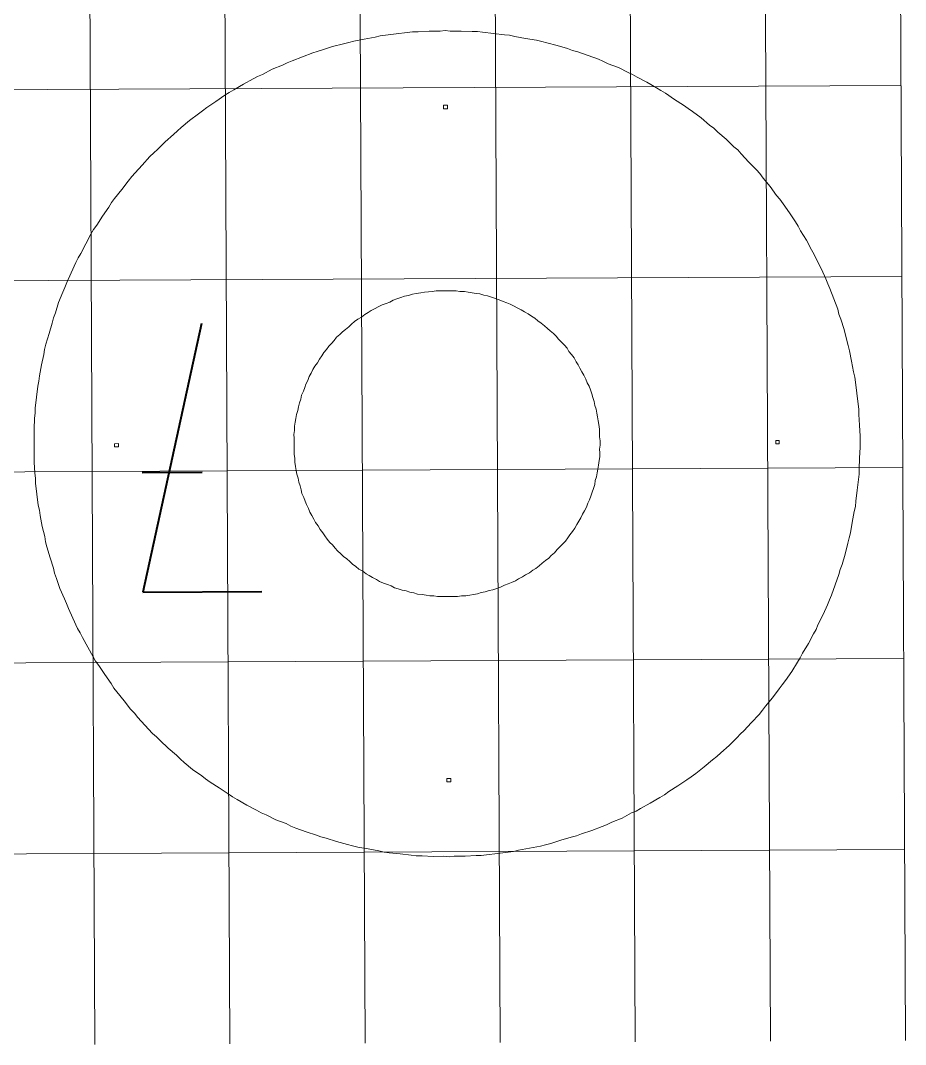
# Model space of a CAD drawing. Header units: centimetres. Extents: x -11.6 to 9.6, y -15.2 to 14.6.
# Drawn here: x -4.17 to 9.58, y -15.18 to 0.74 of the extents above; entities that cross this region are included whole.
import ezdxf

# ---------------------------------------------------------------- set-up
doc = ezdxf.new("R2010")
doc.units = ezdxf.units.CM
doc.header["$MEASUREMENT"] = 0
for name, color, linetype in [('C00-00-FF', 7, 'Continuous'), ('CBF-BF-BF', 7, 'Continuous'), ('CFF-00-00', 7, 'Continuous')]:
    doc.layers.add(name, color=color, linetype=linetype)

msp = doc.modelspace()

# ---------------------------------------------------------------- linework, layer by layer
at = {"layer": 'C00-00-FF', "color": 5, "lineweight": 13}
for points in [[(1.33901, 0.4829), (1.33901, 0.4829), (1.16903, 0.45218), (1.16903, 0.45218)], [(1.41882, 0.50338), (1.41882, 0.50338), (1.33901, 0.4829), (1.33901, 0.4829)], [(1.49896, 0.51356), (1.49896, 0.51356), (1.41882, 0.50338), (1.41882, 0.50338)], [(1.66871, 0.53447), (1.66871, 0.53447), (1.49896, 0.51356), (1.49896, 0.51356)], [(1.83874, 0.5554), (1.83874, 0.5554), (1.66871, 0.53447), (1.66871, 0.53447)], [(1.9186, 0.56556), (1.9186, 0.56556), (1.83874, 0.5554), (1.83874, 0.5554)], [(2.00856, 0.566), (2.00856, 0.566), (1.9186, 0.56556), (1.9186, 0.56556)], [(2.17861, 0.57685), (2.17861, 0.57685), (2.00856, 0.566), (2.00856, 0.566)], [(2.34874, 0.57767), (2.34874, 0.57767), (2.17861, 0.57685), (2.17861, 0.57685)], [(2.42861, 0.5881), (2.42861, 0.5881), (2.34874, 0.57767), (2.34874, 0.57767)], [(2.50855, 0.57843), (2.50855, 0.57843), (2.42861, 0.5881), (2.42861, 0.5881)], [(2.67868, 0.57924), (2.67868, 0.57924), (2.50855, 0.57843), (2.50855, 0.57843)], [(2.8486, 0.57), (2.8486, 0.57), (2.67868, 0.57924), (2.67868, 0.57924)], [(2.92876, 0.57038), (2.92876, 0.57038), (2.8486, 0.57), (2.8486, 0.57)], [(3.0087, 0.56097), (3.0087, 0.56097), (2.92876, 0.57038), (2.92876, 0.57038)], [(3.17893, 0.54168), (3.17893, 0.54168), (3.0087, 0.56097), (3.0087, 0.56097)], [(3.34888, 0.52239), (3.34888, 0.52239), (3.17893, 0.54168), (3.17893, 0.54168)], [(3.4291, 0.51298), (3.4291, 0.51298), (3.34888, 0.52239), (3.34888, 0.52239)], [(3.5091, 0.49326), (3.5091, 0.49326), (3.4291, 0.51298), (3.4291, 0.51298)], [(3.67935, 0.46416), (3.67935, 0.46416), (3.5091, 0.49326), (3.5091, 0.49326)], [(0.67956, 0.33978), (0.67956, 0.33978), (0.51998, 0.28901), (0.51998, 0.28901)], [(0.84948, 0.38054), (0.84948, 0.38054), (0.67956, 0.33978), (0.67956, 0.33978)], [(0.9293, 0.40103), (0.9293, 0.40103), (0.84948, 0.38054), (0.84948, 0.38054)], [(1.00937, 0.42126), (1.00937, 0.42126), (0.9293, 0.40103), (0.9293, 0.40103)], [(1.16903, 0.45218), (1.16903, 0.45218), (1.00937, 0.42126), (1.00937, 0.42126)], [(3.84936, 0.43482), (3.84936, 0.43482), (3.67935, 0.46416), (3.67935, 0.46416)], [(3.92963, 0.41535), (3.92963, 0.41535), (3.84936, 0.43482), (3.84936, 0.43482)], [(4.00963, 0.39562), (4.00963, 0.39562), (3.92963, 0.41535), (3.92963, 0.41535)], [(4.16989, 0.35644), (4.16989, 0.35644), (4.00963, 0.39562), (4.00963, 0.39562)], [(4.33021, 0.30719), (4.33021, 0.30719), (4.16989, 0.35644), (4.16989, 0.35644)], [(0.21042, 0.17747), (0.21042, 0.17747), (0.05064, 0.11664), (0.05064, 0.11664)], [(0.37021, 0.23829), (0.37021, 0.23829), (0.21042, 0.17747), (0.21042, 0.17747)], [(0.43996, 0.25846), (0.43996, 0.25846), (0.37021, 0.23829), (0.37021, 0.23829)], [(0.51998, 0.28901), (0.51998, 0.28901), (0.43996, 0.25846), (0.43996, 0.25846)], [(4.41026, 0.27741), (4.41026, 0.27741), (4.33021, 0.30719), (4.33021, 0.30719)], [(4.49025, 0.25796), (4.49025, 0.25796), (4.41026, 0.27741), (4.41026, 0.27741)], [(4.6506, 0.19865), (4.6506, 0.19865), (4.49025, 0.25796), (4.49025, 0.25796)], [(4.81096, 0.13936), (4.81096, 0.13936), (4.6506, 0.19865), (4.6506, 0.19865)], [(-0.09904, 0.04607), (-0.09904, 0.04607), (-0.25883, -0.01473), (-0.25883, -0.01473)], [(-0.02914, 0.08636), (-0.02914, 0.08636), (-0.09904, 0.04607), (-0.09904, 0.04607)], [(0.05064, 0.11664), (0.05064, 0.11664), (-0.02914, 0.08636), (-0.02914, 0.08636)], [(4.88096, 0.10978), (4.88096, 0.10978), (4.81096, 0.13936), (4.81096, 0.13936)], [(4.96132, 0.07023), (4.96132, 0.07023), (4.88096, 0.10978), (4.88096, 0.10978)], [(5.12167, 0.01093), (5.12167, 0.01093), (4.96132, 0.07023), (4.96132, 0.07023)], [(5.27207, -0.06825), (5.27207, -0.06825), (5.12167, 0.01093), (5.12167, 0.01093)], [(-0.48822, -0.12591), (-0.48822, -0.12591), (-0.55814, -0.16619), (-0.55814, -0.16619)], [(-0.40847, -0.09536), (-0.40847, -0.09536), (-0.48822, -0.12591), (-0.48822, -0.12591)], [(-0.25883, -0.01473), (-0.25883, -0.01473), (-0.40847, -0.09536), (-0.40847, -0.09536)], [(5.34206, -0.09808), (5.34206, -0.09808), (5.27207, -0.06825), (5.27207, -0.06825)], [(5.41236, -0.1377), (5.41236, -0.1377), (5.34206, -0.09808), (5.34206, -0.09808)], [(5.56276, -0.21688), (5.56276, -0.21688), (5.41236, -0.1377), (5.41236, -0.1377)], [(-0.70778, -0.24681), (-0.70778, -0.24681), (-0.85737, -0.33775), (-0.85737, -0.33775)], [(-0.55814, -0.16619), (-0.55814, -0.16619), (-0.70778, -0.24681), (-0.70778, -0.24681)], [(5.71322, -0.30641), (5.71322, -0.30641), (5.56276, -0.21688), (5.56276, -0.21688)], [(5.78326, -0.34602), (5.78326, -0.34602), (5.71322, -0.30641), (5.71322, -0.30641)], [(-0.99696, -0.41832), (-0.99696, -0.41832), (-1.13644, -0.519), (-1.13644, -0.519)], [(-0.92704, -0.37803), (-0.92704, -0.37803), (-0.99696, -0.41832), (-0.99696, -0.41832)], [(-0.85737, -0.33775), (-0.85737, -0.33775), (-0.92704, -0.37803), (-0.92704, -0.37803)], [(5.85355, -0.38563), (5.85355, -0.38563), (5.78326, -0.34602), (5.78326, -0.34602)], [(5.994, -0.48497), (5.994, -0.48497), (5.85355, -0.38563), (5.85355, -0.38563)], [(-1.27597, -0.60964), (-1.27597, -0.60964), (-1.34585, -0.65998), (-1.34585, -0.65998)], [(-1.13644, -0.519), (-1.13644, -0.519), (-1.27597, -0.60964), (-1.27597, -0.60964)], [(2.46403, -0.57194), (2.46403, -0.57194), (2.40425, -0.57222), (2.40425, -0.57222)], [(2.40425, -0.57222), (2.40425, -0.57222), (2.40454, -0.63201), (2.40454, -0.63201)], [(2.40454, -0.63201), (2.40454, -0.63201), (2.46432, -0.63172), (2.46432, -0.63172)], [(2.46432, -0.63172), (2.46432, -0.63172), (2.46403, -0.57194), (2.46403, -0.57194)], [(6.13439, -0.57427), (6.13439, -0.57427), (5.994, -0.48497), (5.994, -0.48497)], [(6.20475, -0.62394), (6.20475, -0.62394), (6.13439, -0.57427), (6.13439, -0.57427)], [(6.27484, -0.67361), (6.27484, -0.67361), (6.20475, -0.62394), (6.20475, -0.62394)], [(-1.40567, -0.71027), (-1.40567, -0.71027), (-1.54516, -0.81094), (-1.54516, -0.81094)], [(-1.34585, -0.65998), (-1.34585, -0.65998), (-1.40567, -0.71027), (-1.40567, -0.71027)], [(6.40549, -0.77299), (6.40549, -0.77299), (6.27484, -0.67361), (6.27484, -0.67361)], [(6.53591, -0.88245), (6.53591, -0.88245), (6.40549, -0.77299), (6.40549, -0.77299)], [(-1.67455, -0.92162), (-1.67455, -0.92162), (-1.73436, -0.97191), (-1.73436, -0.97191)], [(-1.54516, -0.81094), (-1.54516, -0.81094), (-1.67455, -0.92162), (-1.67455, -0.92162)], [(6.60627, -0.93212), (6.60627, -0.93212), (6.53591, -0.88245), (6.53591, -0.88245)], [(6.66662, -0.99188), (6.66662, -0.99188), (6.60627, -0.93212), (6.60627, -0.93212)], [(-1.79414, -1.03225), (-1.79414, -1.03225), (-1.92352, -1.14268), (-1.92352, -1.14268)], [(-1.73436, -0.97191), (-1.73436, -0.97191), (-1.79414, -1.03225), (-1.79414, -1.03225)], [(6.79705, -1.10106), (6.79705, -1.10106), (6.66662, -0.99188), (6.66662, -0.99188)], [(6.91748, -1.22061), (6.91748, -1.22061), (6.79705, -1.10106), (6.79705, -1.10106)], [(-2.04307, -1.26337), (-2.04307, -1.26337), (-2.10261, -1.31366), (-2.10261, -1.31366)], [(-1.92352, -1.14268), (-1.92352, -1.14268), (-2.04307, -1.26337), (-2.04307, -1.26337)], [(6.97778, -1.27034), (6.97778, -1.27034), (6.91748, -1.22061), (6.91748, -1.22061)], [(7.02805, -1.33016), (7.02805, -1.33016), (6.97778, -1.27034), (6.97778, -1.27034)], [(-2.16239, -1.37401), (-2.16239, -1.37401), (-2.28188, -1.50449), (-2.28188, -1.50449)], [(-2.10261, -1.31366), (-2.10261, -1.31366), (-2.16239, -1.37401), (-2.16239, -1.37401)], [(7.1488, -1.4595), (7.1488, -1.4595), (7.02805, -1.33016), (7.02805, -1.33016)], [(-2.28188, -1.50449), (-2.28188, -1.50449), (-2.39138, -1.62514), (-2.39138, -1.62514)], [(7.26923, -1.57903), (7.26923, -1.57903), (7.1488, -1.4595), (7.1488, -1.4595)], [(7.31953, -1.6386), (7.31953, -1.6386), (7.26923, -1.57903), (7.26923, -1.57903)], [(-2.44111, -1.68518), (-2.44111, -1.68518), (-2.50057, -1.75557), (-2.50057, -1.75557)], [(-2.39138, -1.62514), (-2.39138, -1.62514), (-2.44111, -1.68518), (-2.44111, -1.68518)], [(7.36986, -1.70847), (7.36986, -1.70847), (7.31953, -1.6386), (7.31953, -1.6386)], [(7.48056, -1.83786), (7.48056, -1.83786), (7.36986, -1.70847), (7.36986, -1.70847)], [(-2.59997, -1.88596), (-2.59997, -1.88596), (-2.70935, -2.02646), (-2.70935, -2.02646)], [(-2.50057, -1.75557), (-2.50057, -1.75557), (-2.59997, -1.88596), (-2.59997, -1.88596)], [(7.58122, -1.97733), (7.58122, -1.97733), (7.48056, -1.83786), (7.48056, -1.83786)], [(-2.70935, -2.02646), (-2.70935, -2.02646), (-2.75907, -2.08675), (-2.75907, -2.08675)], [(7.63152, -2.03717), (7.63152, -2.03717), (7.58122, -1.97733), (7.58122, -1.97733)], [(7.68185, -2.10704), (7.68185, -2.10704), (7.63152, -2.03717), (7.63152, -2.03717)], [(-2.79869, -2.15705), (-2.79869, -2.15705), (-2.89803, -2.29749), (-2.89803, -2.29749)], [(-2.75907, -2.08675), (-2.75907, -2.08675), (-2.79869, -2.15705), (-2.79869, -2.15705)], [(7.78254, -2.24653), (7.78254, -2.24653), (7.68185, -2.10704), (7.68185, -2.10704)], [(-2.89803, -2.29749), (-2.89803, -2.29749), (-2.98732, -2.43789), (-2.98732, -2.43789)], [(7.87316, -2.38606), (7.87316, -2.38606), (7.78254, -2.24653), (7.78254, -2.24653)], [(7.91371, -2.45598), (7.91371, -2.45598), (7.87316, -2.38606), (7.87316, -2.38606)], [(-3.03699, -2.50824), (-3.03699, -2.50824), (-3.07689, -2.57828), (-3.07689, -2.57828)], [(-2.98732, -2.43789), (-2.98732, -2.43789), (-3.03699, -2.50824), (-3.03699, -2.50824)], [(7.95399, -2.52563), (7.95399, -2.52563), (7.91371, -2.45598), (7.91371, -2.45598)], [(8.04468, -2.67521), (8.04468, -2.67521), (7.95399, -2.52563), (7.95399, -2.52563)], [(-3.07689, -2.57828), (-3.07689, -2.57828), (-3.15607, -2.72868), (-3.15607, -2.72868)], [(8.1253, -2.82485), (8.1253, -2.82485), (8.04468, -2.67521), (8.04468, -2.67521)], [(-3.15607, -2.72868), (-3.15607, -2.72868), (-3.23525, -2.87908), (-3.23525, -2.87908)], [(8.16559, -2.89478), (8.16559, -2.89478), (8.1253, -2.82485), (8.1253, -2.82485)], [(-3.31476, -3.01942), (-3.31476, -3.01942), (-3.38384, -3.17983), (-3.38384, -3.17983)], [(-3.27513, -2.94937), (-3.27513, -2.94937), (-3.31476, -3.01942), (-3.31476, -3.01942)], [(-3.23525, -2.87908), (-3.23525, -2.87908), (-3.27513, -2.94937), (-3.27513, -2.94937)], [(8.19608, -2.96449), (8.19608, -2.96449), (8.16559, -2.89478), (8.16559, -2.89478)], [(8.27674, -3.12417), (8.27674, -3.12417), (8.19608, -2.96449), (8.19608, -2.96449)], [(-3.38384, -3.17983), (-3.38384, -3.17983), (-3.45324, -3.33018), (-3.45324, -3.33018)], [(8.34757, -3.27386), (8.34757, -3.27386), (8.27674, -3.12417), (8.27674, -3.12417)], [(-3.45324, -3.33018), (-3.45324, -3.33018), (-3.48275, -3.41021), (-3.48275, -3.41021)], [(8.37786, -3.35362), (8.37786, -3.35362), (8.34757, -3.27386), (8.34757, -3.27386)], [(-3.51258, -3.48048), (-3.51258, -3.48048), (-3.58167, -3.64089), (-3.58167, -3.64089)], [(-3.48275, -3.41021), (-3.48275, -3.41021), (-3.51258, -3.48048), (-3.51258, -3.48048)], [(1.97796, -3.50428), (1.97796, -3.50428), (2.04804, -3.4939), (2.04804, -3.4939)], [(2.04804, -3.4939), (2.04804, -3.4939), (2.10805, -3.48356), (2.10805, -3.48356)], [(2.10805, -3.48356), (2.10805, -3.48356), (2.16806, -3.47349), (2.16806, -3.47349)], [(2.16806, -3.47349), (2.16806, -3.47349), (2.22784, -3.47319), (2.22784, -3.47319)], [(2.22784, -3.47319), (2.22784, -3.47319), (2.28786, -3.46286), (2.28786, -3.46286)], [(2.28786, -3.46286), (2.28786, -3.46286), (2.34791, -3.46257), (2.34791, -3.46257)], [(2.34791, -3.46257), (2.34791, -3.46257), (2.41804, -3.46224), (2.41804, -3.46224)], [(2.41804, -3.46224), (2.41804, -3.46224), (2.47783, -3.46195), (2.47783, -3.46195)], [(2.47783, -3.46195), (2.47783, -3.46195), (2.53788, -3.46166), (2.53788, -3.46166)], [(2.53788, -3.46166), (2.53788, -3.46166), (2.59795, -3.46137), (2.59795, -3.46137)], [(2.59795, -3.46137), (2.59795, -3.46137), (2.65805, -3.47115), (2.65805, -3.47115)], [(2.65805, -3.47115), (2.65805, -3.47115), (2.72792, -3.47082), (2.72792, -3.47082)], [(2.72792, -3.47082), (2.72792, -3.47082), (2.78802, -3.4803), (2.78802, -3.4803)], [(2.78802, -3.4803), (2.78802, -3.4803), (2.84813, -3.49008), (2.84813, -3.49008)], [(2.84813, -3.49008), (2.84813, -3.49008), (2.90823, -3.49984), (2.90823, -3.49984)], [(2.90823, -3.49984), (2.90823, -3.49984), (2.96807, -3.50962), (2.96807, -3.50962)], [(8.40835, -3.42359), (8.40835, -3.42359), (8.37786, -3.35362), (8.37786, -3.35362)], [(8.46893, -3.58337), (8.46893, -3.58337), (8.40835, -3.42359), (8.40835, -3.42359)], [(-3.58167, -3.64089), (-3.58167, -3.64089), (-3.63091, -3.80094), (-3.63091, -3.80094)], [(1.44882, -3.67668), (1.44882, -3.67668), (1.50878, -3.65654), (1.50878, -3.65654)], [(1.50878, -3.65654), (1.50878, -3.65654), (1.56875, -3.63615), (1.56875, -3.63615)], [(1.56875, -3.63615), (1.56875, -3.63615), (1.61862, -3.60601), (1.61862, -3.60601)], [(1.61862, -3.60601), (1.61862, -3.60601), (1.67831, -3.58563), (1.67831, -3.58563)], [(1.67831, -3.58563), (1.67831, -3.58563), (1.73828, -3.56548), (1.73828, -3.56548)], [(1.73828, -3.56548), (1.73828, -3.56548), (1.79824, -3.5451), (1.79824, -3.5451)], [(1.79824, -3.5451), (1.79824, -3.5451), (1.85825, -3.53475), (1.85825, -3.53475)], [(1.85825, -3.53475), (1.85825, -3.53475), (1.91822, -3.51463), (1.91822, -3.51463)], [(1.91822, -3.51463), (1.91822, -3.51463), (1.97796, -3.50428), (1.97796, -3.50428)], [(2.96807, -3.50962), (2.96807, -3.50962), (3.02822, -3.52917), (3.02822, -3.52917)], [(3.02822, -3.52917), (3.02822, -3.52917), (3.08833, -3.53894), (3.08833, -3.53894)], [(3.08833, -3.53894), (3.08833, -3.53894), (3.14848, -3.55876), (3.14848, -3.55876)], [(3.14848, -3.55876), (3.14848, -3.55876), (3.20865, -3.57832), (3.20865, -3.57832)], [(3.20865, -3.57832), (3.20865, -3.57832), (3.26854, -3.59815), (3.26854, -3.59815)], [(3.26854, -3.59815), (3.26854, -3.59815), (3.32874, -3.62775), (3.32874, -3.62775)], [(3.32874, -3.62775), (3.32874, -3.62775), (3.3889, -3.64756), (3.3889, -3.64756)], [(3.3889, -3.64756), (3.3889, -3.64756), (3.439, -3.66719), (3.439, -3.66719)], [(8.52973, -3.74289), (8.52973, -3.74289), (8.46893, -3.58337), (8.46893, -3.58337)], [(-3.63091, -3.80094), (-3.63091, -3.80094), (-3.66068, -3.88124), (-3.66068, -3.88124)], [(1.17967, -3.82798), (1.17967, -3.82798), (1.22952, -3.79785), (1.22952, -3.79785)], [(1.22952, -3.79785), (1.22952, -3.79785), (1.27938, -3.76771), (1.27938, -3.76771)], [(1.27938, -3.76771), (1.27938, -3.76771), (1.33904, -3.73726), (1.33904, -3.73726)], [(1.33904, -3.73726), (1.33904, -3.73726), (1.3889, -3.70713), (1.3889, -3.70713)], [(1.3889, -3.70713), (1.3889, -3.70713), (1.44882, -3.67668), (1.44882, -3.67668)], [(3.439, -3.66719), (3.439, -3.66719), (3.4992, -3.69705), (3.4992, -3.69705)], [(3.4992, -3.69705), (3.4992, -3.69705), (3.54933, -3.72671), (3.54933, -3.72671)], [(3.54933, -3.72671), (3.54933, -3.72671), (3.60955, -3.75659), (3.60955, -3.75659)], [(3.60955, -3.75659), (3.60955, -3.75659), (3.65969, -3.78625), (3.65969, -3.78625)], [(3.65969, -3.78625), (3.65969, -3.78625), (3.71963, -3.81587), (3.71963, -3.81587)], [(3.71963, -3.81587), (3.71963, -3.81587), (3.76983, -3.85584), (3.76983, -3.85584)], [(8.55021, -3.82297), (8.55021, -3.82297), (8.52973, -3.74289), (8.52973, -3.74289)], [(-3.68014, -3.96124), (-3.68014, -3.96124), (-3.72939, -4.12155), (-3.72939, -4.12155)], [(-3.66068, -3.88124), (-3.66068, -3.88124), (-3.68014, -3.96124), (-3.68014, -3.96124)], [(0.93054, -4.0194), (0.93054, -4.0194), (0.9703, -3.97899), (0.9703, -3.97899)], [(0.9703, -3.97899), (0.9703, -3.97899), (1.02011, -3.93881), (1.02011, -3.93881)], [(1.02011, -3.93881), (1.02011, -3.93881), (1.06995, -3.89862), (1.06995, -3.89862)], [(1.06995, -3.89862), (1.06995, -3.89862), (1.12984, -3.86843), (1.12984, -3.86843)], [(1.12984, -3.86843), (1.12984, -3.86843), (1.17967, -3.82798), (1.17967, -3.82798)], [(3.76983, -3.85584), (3.76983, -3.85584), (3.81998, -3.88549), (3.81998, -3.88549)], [(3.81998, -3.88549), (3.81998, -3.88549), (3.87018, -3.92522), (3.87018, -3.92522)], [(3.87018, -3.92522), (3.87018, -3.92522), (3.92037, -3.96492), (3.92037, -3.96492)], [(3.92037, -3.96492), (3.92037, -3.96492), (3.97057, -4.0049), (3.97057, -4.0049)], [(8.5805, -3.90273), (8.5805, -3.90273), (8.55021, -3.82297), (8.55021, -3.82297)], [(8.63127, -4.06257), (8.63127, -4.06257), (8.5805, -3.90273), (8.5805, -3.90273)], [(-3.72939, -4.12155), (-3.72939, -4.12155), (-3.77858, -4.29165), (-3.77858, -4.29165)], [(0.79089, -4.13993), (0.79089, -4.13993), (0.83091, -4.09979), (0.83091, -4.09979)], [(0.83091, -4.09979), (0.83091, -4.09979), (0.88073, -4.05959), (0.88073, -4.05959)], [(0.88073, -4.05959), (0.88073, -4.05959), (0.93054, -4.0194), (0.93054, -4.0194)], [(3.97057, -4.0049), (3.97057, -4.0049), (4.02077, -4.04461), (4.02077, -4.04461)], [(4.02077, -4.04461), (4.02077, -4.04461), (4.06092, -4.08438), (4.06092, -4.08438)], [(4.06092, -4.08438), (4.06092, -4.08438), (4.1111, -4.12409), (4.1111, -4.12409)], [(4.1111, -4.12409), (4.1111, -4.12409), (4.15152, -4.16384), (4.15152, -4.16384)], [(8.67204, -4.23223), (8.67204, -4.23223), (8.63127, -4.06257), (8.63127, -4.06257)], [(-3.77858, -4.29165), (-3.77858, -4.29165), (-3.79832, -4.37191), (-3.79832, -4.37191)], [(0.62188, -4.32064), (0.62188, -4.32064), (0.66166, -4.28051), (0.66166, -4.28051)], [(0.66166, -4.28051), (0.66166, -4.28051), (0.70137, -4.23033), (0.70137, -4.23033)], [(0.70137, -4.23033), (0.70137, -4.23033), (0.74107, -4.18013), (0.74107, -4.18013)], [(0.74107, -4.18013), (0.74107, -4.18013), (0.79089, -4.13993), (0.79089, -4.13993)], [(4.15152, -4.16384), (4.15152, -4.16384), (4.19169, -4.21367), (4.19169, -4.21367)], [(4.19169, -4.21367), (4.19169, -4.21367), (4.24195, -4.26342), (4.24195, -4.26342)], [(4.24195, -4.26342), (4.24195, -4.26342), (4.28209, -4.30318), (4.28209, -4.30318)], [(8.69252, -4.31231), (8.69252, -4.31231), (8.67204, -4.23223), (8.67204, -4.23223)], [(-3.80799, -4.45187), (-3.80799, -4.45187), (-3.84717, -4.61213), (-3.84717, -4.61213)], [(-3.79832, -4.37191), (-3.79832, -4.37191), (-3.80799, -4.45187), (-3.80799, -4.45187)], [(0.51254, -4.47119), (0.51254, -4.47119), (0.54246, -4.42105), (0.54246, -4.42105)], [(0.54246, -4.42105), (0.54246, -4.42105), (0.58217, -4.37086), (0.58217, -4.37086)], [(0.58217, -4.37086), (0.58217, -4.37086), (0.62188, -4.32064), (0.62188, -4.32064)], [(4.28209, -4.30318), (4.28209, -4.30318), (4.32228, -4.35301), (4.32228, -4.35301)], [(4.32228, -4.35301), (4.32228, -4.35301), (4.35269, -4.40286), (4.35269, -4.40286)], [(4.35269, -4.40286), (4.35269, -4.40286), (4.39287, -4.45268), (4.39287, -4.45268)], [(4.39287, -4.45268), (4.39287, -4.45268), (4.43307, -4.50249), (4.43307, -4.50249)], [(8.71302, -4.39211), (8.71302, -4.39211), (8.69252, -4.31231), (8.69252, -4.31231)], [(8.74367, -4.55203), (8.74367, -4.55203), (8.71302, -4.39211), (8.71302, -4.39211)], [(-3.84717, -4.61213), (-3.84717, -4.61213), (-3.87625, -4.78239), (-3.87625, -4.78239)], [(0.40323, -4.6318), (0.40323, -4.6318), (0.4432, -4.58161), (0.4432, -4.58161)], [(0.4432, -4.58161), (0.4432, -4.58161), (0.47282, -4.5214), (0.47282, -4.5214)], [(0.47282, -4.5214), (0.47282, -4.5214), (0.51254, -4.47119), (0.51254, -4.47119)], [(4.43307, -4.50249), (4.43307, -4.50249), (4.46324, -4.56241), (4.46324, -4.56241)], [(4.46324, -4.56241), (4.46324, -4.56241), (4.49365, -4.61228), (4.49365, -4.61228)], [(4.49365, -4.61228), (4.49365, -4.61228), (4.52379, -4.66214), (4.52379, -4.66214)], [(8.77438, -4.72203), (8.77438, -4.72203), (8.74367, -4.55203), (8.74367, -4.55203)], [(0.31403, -4.79229), (0.31403, -4.79229), (0.34396, -4.74215), (0.34396, -4.74215)], [(0.34396, -4.74215), (0.34396, -4.74215), (0.37358, -4.68193), (0.37358, -4.68193)], [(0.37358, -4.68193), (0.37358, -4.68193), (0.40323, -4.6318), (0.40323, -4.6318)], [(4.52379, -4.66214), (4.52379, -4.66214), (4.55423, -4.72204), (4.55423, -4.72204)], [(4.55423, -4.72204), (4.55423, -4.72204), (4.58437, -4.77191), (4.58437, -4.77191)], [(4.58437, -4.77191), (4.58437, -4.77191), (4.61455, -4.83184), (4.61455, -4.83184)], [(8.79487, -4.80183), (8.79487, -4.80183), (8.77438, -4.72203), (8.77438, -4.72203)], [(-3.88592, -4.86234), (-3.88592, -4.86234), (-3.90565, -4.94236), (-3.90565, -4.94236)], [(-3.87625, -4.78239), (-3.87625, -4.78239), (-3.88592, -4.86234), (-3.88592, -4.86234)], [(0.245, -4.96249), (0.245, -4.96249), (0.2646, -4.9124), (0.2646, -4.9124)], [(0.2646, -4.9124), (0.2646, -4.9124), (0.29449, -4.85246), (0.29449, -4.85246)], [(0.29449, -4.85246), (0.29449, -4.85246), (0.31403, -4.79229), (0.31403, -4.79229)], [(4.61455, -4.83184), (4.61455, -4.83184), (4.63494, -4.89154), (4.63494, -4.89154)], [(4.63494, -4.89154), (4.63494, -4.89154), (4.66508, -4.9414), (4.66508, -4.9414)], [(8.80532, -4.88168), (8.80532, -4.88168), (8.79487, -4.80183), (8.79487, -4.80183)], [(8.82597, -5.05171), (8.82597, -5.05171), (8.80532, -4.88168), (8.80532, -4.88168)], [(-3.90565, -4.94236), (-3.90565, -4.94236), (-3.92469, -5.11258), (-3.92469, -5.11258)], [(0.18581, -5.14296), (0.18581, -5.14296), (0.19557, -5.08284), (0.19557, -5.08284)], [(0.19557, -5.08284), (0.19557, -5.08284), (0.22518, -5.02263), (0.22518, -5.02263)], [(0.22518, -5.02263), (0.22518, -5.02263), (0.245, -4.96249), (0.245, -4.96249)], [(4.66508, -4.9414), (4.66508, -4.9414), (4.68548, -5.00136), (4.68548, -5.00136)], [(4.68548, -5.00136), (4.68548, -5.00136), (4.70587, -5.06132), (4.70587, -5.06132)], [(4.70587, -5.06132), (4.70587, -5.06132), (4.72601, -5.12128), (4.72601, -5.12128)], [(8.84689, -5.22148), (8.84689, -5.22148), (8.82597, -5.05171), (8.82597, -5.05171)], [(-3.92469, -5.11258), (-3.92469, -5.11258), (-3.94399, -5.28252), (-3.94399, -5.28252)], [(0.14641, -5.26301), (0.14641, -5.26301), (0.16599, -5.2031), (0.16599, -5.2031)], [(0.16599, -5.2031), (0.16599, -5.2031), (0.18581, -5.14296), (0.18581, -5.14296)], [(4.72601, -5.12128), (4.72601, -5.12128), (4.7464, -5.18124), (4.7464, -5.18124)], [(4.7464, -5.18124), (4.7464, -5.18124), (4.75674, -5.241), (4.75674, -5.241)], [(4.75674, -5.241), (4.75674, -5.241), (4.77686, -5.30096), (4.77686, -5.30096)], [(8.85731, -5.3016), (8.85731, -5.3016), (8.84689, -5.22148), (8.84689, -5.22148)], [(-3.94362, -5.3627), (-3.94362, -5.3627), (-3.95328, -5.44264), (-3.95328, -5.44264)], [(-3.94399, -5.28252), (-3.94399, -5.28252), (-3.94362, -5.3627), (-3.94362, -5.3627)], [(0.10706, -5.44336), (0.10706, -5.44336), (0.11685, -5.38326), (0.11685, -5.38326)], [(0.11685, -5.38326), (0.11685, -5.38326), (0.13667, -5.3231), (0.13667, -5.3231)], [(0.13667, -5.3231), (0.13667, -5.3231), (0.14641, -5.26301), (0.14641, -5.26301)], [(4.77686, -5.30096), (4.77686, -5.30096), (4.78722, -5.36097), (4.78722, -5.36097)], [(4.78722, -5.36097), (4.78722, -5.36097), (4.79756, -5.421), (4.79756, -5.421)], [(8.8577, -5.38151), (8.8577, -5.38151), (8.85731, -5.3016), (8.85731, -5.3016)], [(8.86857, -5.55159), (8.86857, -5.55159), (8.8577, -5.38151), (8.8577, -5.38151)], [(-3.95328, -5.44264), (-3.95328, -5.44264), (-3.96224, -5.61282), (-3.96224, -5.61282)], [(0.0878, -5.56333), (0.0878, -5.56333), (0.09756, -5.50322), (0.09756, -5.50322)], [(0.08814, -5.63344), (0.08814, -5.63344), (0.0878, -5.56333), (0.0878, -5.56333)], [(0.09756, -5.50322), (0.09756, -5.50322), (0.10706, -5.44336), (0.10706, -5.44336)], [(4.79756, -5.421), (4.79756, -5.421), (4.80763, -5.48074), (4.80763, -5.48074)], [(4.80763, -5.48074), (4.80763, -5.48074), (4.81797, -5.54075), (4.81797, -5.54075)], [(4.81797, -5.54075), (4.81797, -5.54075), (4.82834, -5.61081), (4.82834, -5.61081)], [(8.87918, -5.72139), (8.87918, -5.72139), (8.86857, -5.55159), (8.86857, -5.55159)], [(-3.96224, -5.61282), (-3.96224, -5.61282), (-3.96144, -5.78266), (-3.96144, -5.78266)], [(0.07837, -5.69353), (0.07837, -5.69353), (0.08814, -5.63344), (0.08814, -5.63344)], [(0.07864, -5.75334), (0.07864, -5.75334), (0.07837, -5.69353), (0.07837, -5.69353)], [(4.82834, -5.61081), (4.82834, -5.61081), (4.82864, -5.67087), (4.82864, -5.67087)], [(4.82864, -5.67087), (4.82864, -5.67087), (4.82893, -5.73067), (4.82893, -5.73067)], [(4.82893, -5.73067), (4.82893, -5.73067), (4.83927, -5.79068), (4.83927, -5.79068)], [(8.87956, -5.80157), (8.87956, -5.80157), (8.87918, -5.72139), (8.87918, -5.72139)], [(-3.96144, -5.78266), (-3.96144, -5.78266), (-3.96106, -5.86283), (-3.96106, -5.86283)], [(-3.96106, -5.86283), (-3.96106, -5.86283), (-3.96062, -5.95279), (-3.96062, -5.95279)], [(-2.65122, -5.83649), (-2.65122, -5.83649), (-2.71128, -5.83677), (-2.71128, -5.83677)], [(-2.71128, -5.83677), (-2.71128, -5.83677), (-2.71104, -5.88678), (-2.71104, -5.88678)], [(-2.71104, -5.88678), (-2.71104, -5.88678), (-2.65097, -5.88649), (-2.65097, -5.88649)], [(-2.65097, -5.88649), (-2.65097, -5.88649), (-2.65122, -5.83649), (-2.65122, -5.83649)], [(0.07893, -5.81341), (0.07893, -5.81341), (0.07864, -5.75334), (0.07864, -5.75334)], [(0.07926, -5.8835), (0.07926, -5.8835), (0.07893, -5.81341), (0.07893, -5.81341)], [(0.07955, -5.94356), (0.07955, -5.94356), (0.07926, -5.8835), (0.07926, -5.8835)], [(4.8396, -5.86079), (4.8396, -5.86079), (4.82983, -5.92091), (4.82983, -5.92091)], [(4.83927, -5.79068), (4.83927, -5.79068), (4.8396, -5.86079), (4.8396, -5.86079)], [(7.61952, -5.78747), (7.61952, -5.78747), (7.56951, -5.7877), (7.56951, -5.7877)], [(7.56951, -5.7877), (7.56951, -5.7877), (7.56976, -5.83771), (7.56976, -5.83771)], [(7.56976, -5.83771), (7.56976, -5.83771), (7.61977, -5.83748), (7.61977, -5.83748)], [(7.61977, -5.83748), (7.61977, -5.83748), (7.61952, -5.78747), (7.61952, -5.78747)], [(8.87998, -5.89153), (8.87998, -5.89153), (8.87956, -5.80157), (8.87956, -5.80157)], [(-3.96062, -5.95279), (-3.96062, -5.95279), (-3.95982, -6.12267), (-3.95982, -6.12267)], [(0.07983, -6.00338), (0.07983, -6.00338), (0.07955, -5.94356), (0.07955, -5.94356)], [(0.09018, -6.06338), (0.09018, -6.06338), (0.07983, -6.00338), (0.07983, -6.00338)], [(4.8304, -6.04076), (4.8304, -6.04076), (4.82064, -6.10087), (4.82064, -6.10087)], [(4.82983, -5.92091), (4.82983, -5.92091), (4.83012, -5.9807), (4.83012, -5.9807)], [(4.83012, -5.9807), (4.83012, -5.9807), (4.8304, -6.04076), (4.8304, -6.04076)], [(8.871, -6.06141), (8.871, -6.06141), (8.87998, -5.89153), (8.87998, -5.89153)], [(-3.95982, -6.12267), (-3.95982, -6.12267), (-3.94922, -6.29274), (-3.94922, -6.29274)], [(0.09047, -6.12343), (0.09047, -6.12343), (0.09018, -6.06338), (0.09018, -6.06338)], [(0.10086, -6.19324), (0.10086, -6.19324), (0.09047, -6.12343), (0.09047, -6.12343)], [(0.11094, -6.25326), (0.11094, -6.25326), (0.10086, -6.19324), (0.10086, -6.19324)], [(4.81092, -6.17076), (4.81092, -6.17076), (4.80142, -6.23087), (4.80142, -6.23087)], [(4.82064, -6.10087), (4.82064, -6.10087), (4.81092, -6.17076), (4.81092, -6.17076)], [(8.86176, -6.23159), (8.86176, -6.23159), (8.871, -6.06141), (8.871, -6.06141)], [(-3.94922, -6.29274), (-3.94922, -6.29274), (-3.93878, -6.37259), (-3.93878, -6.37259)], [(0.12128, -6.31327), (0.12128, -6.31327), (0.11094, -6.25326), (0.11094, -6.25326)], [(0.14167, -6.37323), (0.14167, -6.37323), (0.12128, -6.31327), (0.12128, -6.31327)], [(4.78187, -6.35108), (4.78187, -6.35108), (4.76231, -6.41123), (4.76231, -6.41123)], [(4.79165, -6.29098), (4.79165, -6.29098), (4.78187, -6.35108), (4.78187, -6.35108)], [(4.80142, -6.23087), (4.80142, -6.23087), (4.79165, -6.29098), (4.79165, -6.29098)], [(8.85246, -6.39171), (8.85246, -6.39171), (8.86213, -6.3115), (8.86213, -6.3115)], [(8.86213, -6.3115), (8.86213, -6.3115), (8.86176, -6.23159), (8.86176, -6.23159)], [(-3.93878, -6.37259), (-3.93878, -6.37259), (-3.9384, -6.45276), (-3.9384, -6.45276)], [(-3.9384, -6.45276), (-3.9384, -6.45276), (-3.91748, -6.62252), (-3.91748, -6.62252)], [(0.15201, -6.43324), (0.15201, -6.43324), (0.14167, -6.37323), (0.14167, -6.37323)], [(0.17214, -6.49295), (0.17214, -6.49295), (0.15201, -6.43324), (0.15201, -6.43324)], [(0.19253, -6.55291), (0.19253, -6.55291), (0.17214, -6.49295), (0.17214, -6.49295)], [(4.75255, -6.47109), (4.75255, -6.47109), (4.73272, -6.53123), (4.73272, -6.53123)], [(4.76231, -6.41123), (4.76231, -6.41123), (4.75255, -6.47109), (4.75255, -6.47109)], [(8.83318, -6.56167), (8.83318, -6.56167), (8.85246, -6.39171), (8.85246, -6.39171)], [(-3.91748, -6.62252), (-3.91748, -6.62252), (-3.89683, -6.79255), (-3.89683, -6.79255)], [(0.20287, -6.61292), (0.20287, -6.61292), (0.19253, -6.55291), (0.19253, -6.55291)], [(0.23306, -6.67283), (0.23306, -6.67283), (0.20287, -6.61292), (0.20287, -6.61292)], [(0.25345, -6.73253), (0.25345, -6.73253), (0.23306, -6.67283), (0.23306, -6.67283)], [(4.69335, -6.65155), (4.69335, -6.65155), (4.67353, -6.71143), (4.67353, -6.71143)], [(4.71318, -6.5914), (4.71318, -6.5914), (4.69335, -6.65155), (4.69335, -6.65155)], [(4.73272, -6.53123), (4.73272, -6.53123), (4.71318, -6.5914), (4.71318, -6.5914)], [(8.81415, -6.7319), (8.81415, -6.7319), (8.83318, -6.56167), (8.83318, -6.56167)], [(-3.89683, -6.79255), (-3.89683, -6.79255), (-3.87635, -6.87236), (-3.87635, -6.87236)], [(0.27352, -6.78245), (0.27352, -6.78245), (0.25345, -6.73253), (0.25345, -6.73253)], [(0.30398, -6.84236), (0.30398, -6.84236), (0.27352, -6.78245), (0.27352, -6.78245)], [(0.32411, -6.90232), (0.32411, -6.90232), (0.30398, -6.84236), (0.30398, -6.84236)], [(4.62404, -6.82174), (4.62404, -6.82174), (4.59444, -6.88194), (4.59444, -6.88194)], [(4.64387, -6.76158), (4.64387, -6.76158), (4.62404, -6.82174), (4.62404, -6.82174)], [(4.67353, -6.71143), (4.67353, -6.71143), (4.64387, -6.76158), (4.64387, -6.76158)], [(8.78475, -6.89185), (8.78475, -6.89185), (8.80446, -6.81185), (8.80446, -6.81185)], [(8.80446, -6.81185), (8.80446, -6.81185), (8.81415, -6.7319), (8.81415, -6.7319)], [(-3.87635, -6.87236), (-3.87635, -6.87236), (-3.8659, -6.95222), (-3.8659, -6.95222)], [(-3.8659, -6.95222), (-3.8659, -6.95222), (-3.8352, -7.1222), (-3.8352, -7.1222)], [(0.35451, -6.95219), (0.35451, -6.95219), (0.32411, -6.90232), (0.32411, -6.90232)], [(0.3847, -7.01211), (0.3847, -7.01211), (0.35451, -6.95219), (0.35451, -6.95219)], [(4.53491, -6.9923), (4.53491, -6.9923), (4.50525, -7.04245), (4.50525, -7.04245)], [(4.56478, -6.93211), (4.56478, -6.93211), (4.53491, -6.9923), (4.53491, -6.9923)], [(4.59444, -6.88194), (4.59444, -6.88194), (4.56478, -6.93211), (4.56478, -6.93211)], [(8.75566, -7.06213), (8.75566, -7.06213), (8.78475, -6.89185), (8.78475, -6.89185)], [(-3.8352, -7.1222), (-3.8352, -7.1222), (-3.79448, -7.28208), (-3.79448, -7.28208)], [(0.41484, -7.06196), (0.41484, -7.06196), (0.3847, -7.01211), (0.3847, -7.01211)], [(0.45529, -7.11177), (0.45529, -7.11177), (0.41484, -7.06196), (0.41484, -7.06196)], [(0.48547, -7.17143), (0.48547, -7.17143), (0.45529, -7.11177), (0.45529, -7.11177)], [(4.44571, -7.15253), (4.44571, -7.15253), (4.406, -7.20273), (4.406, -7.20273)], [(4.47532, -7.09259), (4.47532, -7.09259), (4.44571, -7.15253), (4.44571, -7.15253)], [(4.50525, -7.04245), (4.50525, -7.04245), (4.47532, -7.09259), (4.47532, -7.09259)], [(8.72652, -7.22234), (8.72652, -7.22234), (8.75566, -7.06213), (8.75566, -7.06213)], [(-3.79448, -7.28208), (-3.79448, -7.28208), (-3.78404, -7.36194), (-3.78404, -7.36194)], [(0.52566, -7.22125), (0.52566, -7.22125), (0.48547, -7.17143), (0.48547, -7.17143)], [(0.55607, -7.27112), (0.55607, -7.27112), (0.52566, -7.22125), (0.52566, -7.22125)], [(0.59625, -7.32092), (0.59625, -7.32092), (0.55607, -7.27112), (0.55607, -7.27112)], [(0.63644, -7.37074), (0.63644, -7.37074), (0.59625, -7.32092), (0.59625, -7.32092)], [(4.33635, -7.30307), (4.33635, -7.30307), (4.29664, -7.35327), (4.29664, -7.35327)], [(4.36627, -7.25292), (4.36627, -7.25292), (4.33635, -7.30307), (4.33635, -7.30307)], [(4.406, -7.20273), (4.406, -7.20273), (4.36627, -7.25292), (4.36627, -7.25292)], [(8.68707, -7.38233), (8.68707, -7.38233), (8.70679, -7.30233), (8.70679, -7.30233)], [(8.70679, -7.30233), (8.70679, -7.30233), (8.72652, -7.22234), (8.72652, -7.22234)], [(-3.78404, -7.36194), (-3.78404, -7.36194), (-3.76355, -7.44174), (-3.76355, -7.44174)], [(-3.76355, -7.44174), (-3.76355, -7.44174), (-3.71274, -7.61163), (-3.71274, -7.61163)], [(0.67658, -7.41077), (0.67658, -7.41077), (0.63644, -7.37074), (0.63644, -7.37074)], [(0.71677, -7.46058), (0.71677, -7.46058), (0.67658, -7.41077), (0.67658, -7.41077)], [(0.75692, -7.50034), (0.75692, -7.50034), (0.71677, -7.46058), (0.71677, -7.46058)], [(4.20712, -7.44393), (4.20712, -7.44393), (4.16736, -7.48407), (4.16736, -7.48407)], [(4.25689, -7.39367), (4.25689, -7.39367), (4.20712, -7.44393), (4.20712, -7.44393)], [(4.29664, -7.35327), (4.29664, -7.35327), (4.25689, -7.39367), (4.25689, -7.39367)], [(8.64793, -7.55264), (8.64793, -7.55264), (8.68707, -7.38233), (8.68707, -7.38233)], [(-3.71274, -7.61163), (-3.71274, -7.61163), (-3.66196, -7.77147), (-3.66196, -7.77147)], [(0.80716, -7.55011), (0.80716, -7.55011), (0.75692, -7.50034), (0.75692, -7.50034)], [(0.84756, -7.58986), (0.84756, -7.58986), (0.80716, -7.55011), (0.80716, -7.55011)], [(0.89778, -7.62957), (0.89778, -7.62957), (0.84756, -7.58986), (0.84756, -7.58986)], [(0.94796, -7.6693), (0.94796, -7.6693), (0.89778, -7.62957), (0.89778, -7.62957)], [(4.03781, -7.6146), (4.03781, -7.6146), (3.988, -7.65478), (3.988, -7.65478)], [(4.07757, -7.57445), (4.07757, -7.57445), (4.03781, -7.6146), (4.03781, -7.6146)], [(4.12738, -7.53426), (4.12738, -7.53426), (4.07757, -7.57445), (4.07757, -7.57445)], [(4.16736, -7.48407), (4.16736, -7.48407), (4.12738, -7.53426), (4.12738, -7.53426)], [(8.59868, -7.71296), (8.59868, -7.71296), (8.64793, -7.55264), (8.64793, -7.55264)], [(-3.66196, -7.77147), (-3.66196, -7.77147), (-3.64174, -7.85127), (-3.64174, -7.85127)], [(0.98812, -7.70931), (0.98812, -7.70931), (0.94796, -7.6693), (0.94796, -7.6693)], [(1.0383, -7.74903), (1.0383, -7.74903), (0.98812, -7.70931), (0.98812, -7.70931)], [(1.0885, -7.78875), (1.0885, -7.78875), (1.0383, -7.74903), (1.0383, -7.74903)], [(1.1487, -7.81835), (1.1487, -7.81835), (1.0885, -7.78875), (1.0885, -7.78875)], [(3.83855, -7.77562), (3.83855, -7.77562), (3.78868, -7.80576), (3.78868, -7.80576)], [(3.88836, -7.73543), (3.88836, -7.73543), (3.83855, -7.77562), (3.83855, -7.77562)], [(3.93817, -7.69523), (3.93817, -7.69523), (3.88836, -7.73543), (3.88836, -7.73543)], [(3.988, -7.65478), (3.988, -7.65478), (3.93817, -7.69523), (3.93817, -7.69523)], [(8.54945, -7.873), (8.54945, -7.873), (8.56917, -7.793), (8.56917, -7.793)], [(8.56917, -7.793), (8.56917, -7.793), (8.59868, -7.71296), (8.59868, -7.71296)], [(-3.64174, -7.85127), (-3.64174, -7.85127), (-3.6112, -7.93103), (-3.6112, -7.93103)], [(-3.6112, -7.93103), (-3.6112, -7.93103), (-3.56043, -8.09086), (-3.56043, -8.09086)], [(1.19891, -7.85808), (1.19891, -7.85808), (1.1487, -7.81835), (1.1487, -7.81835)], [(1.24904, -7.88799), (1.24904, -7.88799), (1.19891, -7.85808), (1.19891, -7.85808)], [(1.2992, -7.91765), (1.2992, -7.91765), (1.24904, -7.88799), (1.24904, -7.88799)], [(1.35912, -7.94753), (1.35912, -7.94753), (1.2992, -7.91765), (1.2992, -7.91765)], [(1.40928, -7.97719), (1.40928, -7.97719), (1.35912, -7.94753), (1.35912, -7.94753)], [(3.56944, -7.93697), (3.56944, -7.93697), (3.51957, -7.96711), (3.51957, -7.96711)], [(3.62934, -7.90653), (3.62934, -7.90653), (3.56944, -7.93697), (3.56944, -7.93697)], [(3.67922, -7.87639), (3.67922, -7.87639), (3.62934, -7.90653), (3.62934, -7.90653)], [(3.73887, -7.84595), (3.73887, -7.84595), (3.67922, -7.87639), (3.67922, -7.87639)], [(3.78868, -7.80576), (3.78868, -7.80576), (3.73887, -7.84595), (3.73887, -7.84595)], [(8.49016, -8.03335), (8.49016, -8.03335), (8.54945, -7.873), (8.54945, -7.873)], [(-3.56043, -8.09086), (-3.56043, -8.09086), (-3.48982, -8.2506), (-3.48982, -8.2506)], [(1.46949, -8.0068), (1.46949, -8.0068), (1.40928, -7.97719), (1.40928, -7.97719)], [(1.52964, -8.02662), (1.52964, -8.02662), (1.46949, -8.0068), (1.46949, -8.0068)], [(1.5898, -8.04643), (1.5898, -8.04643), (1.52964, -8.02662), (1.52964, -8.02662)], [(1.63995, -8.0761), (1.63995, -8.0761), (1.5898, -8.04643), (1.5898, -8.04643)], [(1.69983, -8.09592), (1.69983, -8.09592), (1.63995, -8.0761), (1.63995, -8.0761)], [(1.75999, -8.11548), (1.75999, -8.11548), (1.69983, -8.09592), (1.69983, -8.09592)], [(1.8201, -8.12525), (1.8201, -8.12525), (1.75999, -8.11548), (1.75999, -8.11548)], [(3.11019, -8.11909), (3.11019, -8.11909), (3.05023, -8.13948), (3.05023, -8.13948)], [(3.17021, -8.10874), (3.17021, -8.10874), (3.11019, -8.11909), (3.11019, -8.11909)], [(3.23017, -8.08863), (3.23017, -8.08863), (3.17021, -8.10874), (3.17021, -8.10874)], [(3.28987, -8.06822), (3.28987, -8.06822), (3.23017, -8.08863), (3.23017, -8.08863)], [(3.34978, -8.03804), (3.34978, -8.03804), (3.28987, -8.06822), (3.28987, -8.06822)], [(3.40974, -8.01764), (3.40974, -8.01764), (3.34978, -8.03804), (3.34978, -8.03804)], [(3.45966, -7.9973), (3.45966, -7.9973), (3.40974, -8.01764), (3.40974, -8.01764)], [(3.51957, -7.96711), (3.51957, -7.96711), (3.45966, -7.9973), (3.45966, -7.9973)], [(8.43112, -8.19371), (8.43112, -8.19371), (8.49016, -8.03335), (8.49016, -8.03335)], [(-3.48982, -8.2506), (-3.48982, -8.2506), (-3.45931, -8.32057), (-3.45931, -8.32057)], [(1.88025, -8.14507), (1.88025, -8.14507), (1.8201, -8.12525), (1.8201, -8.12525)], [(1.94037, -8.15457), (1.94037, -8.15457), (1.88025, -8.14507), (1.88025, -8.14507)], [(2.00025, -8.17439), (2.00025, -8.17439), (1.94037, -8.15457), (1.94037, -8.15457)], [(2.07041, -8.18411), (2.07041, -8.18411), (2.00025, -8.17439), (2.00025, -8.17439)], [(2.13053, -8.19388), (2.13053, -8.19388), (2.07041, -8.18411), (2.07041, -8.18411)], [(2.19062, -8.20339), (2.19062, -8.20339), (2.13053, -8.19388), (2.13053, -8.19388)], [(2.25042, -8.20309), (2.25042, -8.20309), (2.19062, -8.20339), (2.19062, -8.20339)], [(2.31053, -8.21286), (2.31053, -8.21286), (2.25042, -8.20309), (2.25042, -8.20309)], [(2.37058, -8.21258), (2.37058, -8.21258), (2.31053, -8.21286), (2.31053, -8.21286)], [(2.44071, -8.21224), (2.44071, -8.21224), (2.37058, -8.21258), (2.37058, -8.21258)], [(2.5005, -8.21195), (2.5005, -8.21195), (2.44071, -8.21224), (2.44071, -8.21224)], [(2.56055, -8.21167), (2.56055, -8.21167), (2.5005, -8.21195), (2.5005, -8.21195)], [(2.62061, -8.2114), (2.62061, -8.2114), (2.56055, -8.21167), (2.56055, -8.21167)], [(2.68063, -8.20104), (2.68063, -8.20104), (2.62061, -8.2114), (2.62061, -8.2114)], [(2.75049, -8.20071), (2.75049, -8.20071), (2.68063, -8.20104), (2.68063, -8.20104)], [(2.8105, -8.19064), (2.8105, -8.19064), (2.75049, -8.20071), (2.75049, -8.20071)], [(2.8705, -8.18029), (2.8705, -8.18029), (2.8105, -8.19064), (2.8105, -8.19064)], [(2.93051, -8.16995), (2.93051, -8.16995), (2.8705, -8.18029), (2.8705, -8.18029)], [(2.99021, -8.14957), (2.99021, -8.14957), (2.93051, -8.16995), (2.93051, -8.16995)], [(3.05023, -8.13948), (3.05023, -8.13948), (2.99021, -8.14957), (2.99021, -8.14957)], [(8.37178, -8.344), (8.37178, -8.344), (8.40128, -8.26397), (8.40128, -8.26397)], [(8.40128, -8.26397), (8.40128, -8.26397), (8.43112, -8.19371), (8.43112, -8.19371)], [(-3.45931, -8.32057), (-3.45931, -8.32057), (-3.42905, -8.40032), (-3.42905, -8.40032)], [(-3.42905, -8.40032), (-3.42905, -8.40032), (-3.35821, -8.55), (-3.35821, -8.55)], [(8.30238, -8.49435), (8.30238, -8.49435), (8.37178, -8.344), (8.37178, -8.344)], [(-3.35821, -8.55), (-3.35821, -8.55), (-3.28759, -8.70973), (-3.28759, -8.70973)], [(8.22323, -8.6548), (8.22323, -8.6548), (8.30238, -8.49435), (8.30238, -8.49435)], [(-3.28759, -8.70973), (-3.28759, -8.70973), (-3.24731, -8.7794), (-3.24731, -8.7794)], [(8.1538, -8.79511), (8.1538, -8.79511), (8.19342, -8.7248), (8.19342, -8.7248)], [(8.19342, -8.7248), (8.19342, -8.7248), (8.22323, -8.6548), (8.22323, -8.6548)], [(-3.24731, -8.7794), (-3.24731, -8.7794), (-3.20675, -8.84932), (-3.20675, -8.84932)], [(-3.20675, -8.84932), (-3.20675, -8.84932), (-3.12614, -8.99895), (-3.12614, -8.99895)], [(8.07461, -8.9455), (8.07461, -8.9455), (8.1538, -8.79511), (8.1538, -8.79511)], [(-3.12614, -8.99895), (-3.12614, -8.99895), (-3.04553, -9.14859), (-3.04553, -9.14859)], [(7.98535, -9.09595), (7.98535, -9.09595), (8.07461, -8.9455), (8.07461, -8.9455)], [(-3.04553, -9.14859), (-3.04553, -9.14859), (-3.00498, -9.21826), (-3.00498, -9.21826)], [(-3.00498, -9.21826), (-3.00498, -9.21826), (-2.95463, -9.28812), (-2.95463, -9.28812)], [(7.90585, -9.23629), (7.90585, -9.23629), (7.94574, -9.16599), (7.94574, -9.16599)], [(7.94574, -9.16599), (7.94574, -9.16599), (7.98535, -9.09595), (7.98535, -9.09595)], [(-2.95463, -9.28812), (-2.95463, -9.28812), (-2.86401, -9.42766), (-2.86401, -9.42766)], [(7.71722, -9.51713), (7.71722, -9.51713), (7.81658, -9.37669), (7.81658, -9.37669)], [(7.81658, -9.37669), (7.81658, -9.37669), (7.90585, -9.23629), (7.90585, -9.23629)], [(-2.86401, -9.42766), (-2.86401, -9.42766), (-2.76332, -9.56714), (-2.76332, -9.56714)], [(7.66756, -9.58747), (7.66756, -9.58747), (7.71722, -9.51713), (7.71722, -9.51713)], [(-2.76332, -9.56714), (-2.76332, -9.56714), (-2.72305, -9.63706), (-2.72305, -9.63706)], [(-2.72305, -9.63706), (-2.72305, -9.63706), (-2.67275, -9.69663), (-2.67275, -9.69663)], [(-2.67275, -9.69663), (-2.67275, -9.69663), (-2.56203, -9.83633), (-2.56203, -9.83633)], [(7.51851, -9.78822), (7.51851, -9.78822), (7.61784, -9.64752), (7.61784, -9.64752)], [(7.61784, -9.64752), (7.61784, -9.64752), (7.66756, -9.58747), (7.66756, -9.58747)], [(-2.56203, -9.83633), (-2.56203, -9.83633), (-2.46138, -9.96575), (-2.46138, -9.96575)], [(7.40904, -9.91865), (7.40904, -9.91865), (7.51851, -9.78822), (7.51851, -9.78822)], [(-2.46138, -9.96575), (-2.46138, -9.96575), (-2.4013, -10.02554), (-2.4013, -10.02554)], [(-2.4013, -10.02554), (-2.4013, -10.02554), (-2.35097, -10.09515), (-2.35097, -10.09515)], [(7.30966, -10.04904), (7.30966, -10.04904), (7.35933, -9.97895), (7.35933, -9.97895)], [(7.35933, -9.97895), (7.35933, -9.97895), (7.40904, -9.91865), (7.40904, -9.91865)], [(-2.35097, -10.09515), (-2.35097, -10.09515), (-2.24032, -10.21474), (-2.24032, -10.21474)], [(7.07087, -10.30022), (7.07087, -10.30022), (7.19037, -10.16973), (7.19037, -10.16973)], [(7.19037, -10.16973), (7.19037, -10.16973), (7.30966, -10.04904), (7.30966, -10.04904)], [(-2.24032, -10.21474), (-2.24032, -10.21474), (-2.11958, -10.34406), (-2.11958, -10.34406)], [(-2.11958, -10.34406), (-2.11958, -10.34406), (-2.05929, -10.39379), (-2.05929, -10.39379)], [(7.02111, -10.35047), (7.02111, -10.35047), (7.07087, -10.30022), (7.07087, -10.30022)], [(-2.05929, -10.39379), (-2.05929, -10.39379), (-1.99921, -10.45357), (-1.99921, -10.45357)], [(-1.99921, -10.45357), (-1.99921, -10.45357), (-1.87852, -10.57312), (-1.87852, -10.57312)], [(6.84205, -10.5315), (6.84205, -10.5315), (6.96134, -10.41081), (6.96134, -10.41081)], [(6.96134, -10.41081), (6.96134, -10.41081), (7.02111, -10.35047), (7.02111, -10.35047)], [(-1.87852, -10.57312), (-1.87852, -10.57312), (-1.74808, -10.68229), (-1.74808, -10.68229)], [(6.65289, -10.70227), (6.65289, -10.70227), (6.71268, -10.64192), (6.71268, -10.64192)], [(6.71268, -10.64192), (6.71268, -10.64192), (6.84205, -10.5315), (6.84205, -10.5315)], [(-1.74808, -10.68229), (-1.74808, -10.68229), (-1.68774, -10.74207), (-1.68774, -10.74207)], [(-1.68774, -10.74207), (-1.68774, -10.74207), (-1.62743, -10.79178), (-1.62743, -10.79178)], [(-1.62743, -10.79178), (-1.62743, -10.79178), (-1.497, -10.90123), (-1.497, -10.90123)], [(6.45363, -10.86329), (6.45363, -10.86329), (6.58302, -10.75261), (6.58302, -10.75261)], [(6.58302, -10.75261), (6.58302, -10.75261), (6.65289, -10.70227), (6.65289, -10.70227)], [(-1.497, -10.90123), (-1.497, -10.90123), (-1.35656, -11.00057), (-1.35656, -11.00057)], [(6.25433, -11.01425), (6.25433, -11.01425), (6.32395, -10.96392), (6.32395, -10.96392)], [(6.32395, -10.96392), (6.32395, -10.96392), (6.45363, -10.86329), (6.45363, -10.86329)], [(-1.35656, -11.00057), (-1.35656, -11.00057), (-1.29625, -11.0503), (-1.29625, -11.0503)], [(-1.29625, -11.0503), (-1.29625, -11.0503), (-1.22591, -11.09997), (-1.22591, -11.09997)], [(-1.22591, -11.09997), (-1.22591, -11.09997), (-1.08551, -11.18926), (-1.08551, -11.18926)], [(2.514, -11.04216), (2.514, -11.04216), (2.45421, -11.04244), (2.45421, -11.04244)], [(2.45421, -11.04244), (2.45421, -11.04244), (2.45445, -11.09246), (2.45445, -11.09246)], [(2.45445, -11.09246), (2.45445, -11.09246), (2.51424, -11.09217), (2.51424, -11.09217)], [(2.51424, -11.09217), (2.51424, -11.09217), (2.514, -11.04216), (2.514, -11.04216)], [(6.04493, -11.15523), (6.04493, -11.15523), (6.18445, -11.06461), (6.18445, -11.06461)], [(6.18445, -11.06461), (6.18445, -11.06461), (6.25433, -11.01425), (6.25433, -11.01425)], [(-1.08551, -11.18926), (-1.08551, -11.18926), (-0.94513, -11.27854), (-0.94513, -11.27854)], [(-0.94513, -11.27854), (-0.94513, -11.27854), (-0.87477, -11.32822), (-0.87477, -11.32822)], [(5.76585, -11.33648), (5.76585, -11.33648), (5.8355, -11.29619), (5.8355, -11.29619)], [(5.8355, -11.29619), (5.8355, -11.29619), (5.90539, -11.24585), (5.90539, -11.24585)], [(5.90539, -11.24585), (5.90539, -11.24585), (6.04493, -11.15523), (6.04493, -11.15523)], [(-0.87477, -11.32822), (-0.87477, -11.32822), (-0.80474, -11.36783), (-0.80474, -11.36783)], [(-0.80474, -11.36783), (-0.80474, -11.36783), (-0.65428, -11.45708), (-0.65428, -11.45708)], [(-0.65428, -11.45708), (-0.65428, -11.45708), (-0.50389, -11.53652), (-0.50389, -11.53652)], [(5.46664, -11.50804), (5.46664, -11.50804), (5.61626, -11.42715), (5.61626, -11.42715)], [(5.61626, -11.42715), (5.61626, -11.42715), (5.76585, -11.33648), (5.76585, -11.33648)], [(-0.50389, -11.53652), (-0.50389, -11.53652), (-0.43358, -11.57614), (-0.43358, -11.57614)], [(-0.43358, -11.57614), (-0.43358, -11.57614), (-0.35355, -11.60567), (-0.35355, -11.60567)], [(-0.35355, -11.60567), (-0.35355, -11.60567), (-0.20313, -11.68512), (-0.20313, -11.68512)], [(5.17737, -11.65944), (5.17737, -11.65944), (5.32702, -11.57855), (5.32702, -11.57855)], [(5.32702, -11.57855), (5.32702, -11.57855), (5.39672, -11.54831), (5.39672, -11.54831)], [(5.39672, -11.54831), (5.39672, -11.54831), (5.46664, -11.50804), (5.46664, -11.50804)], [(-0.20313, -11.68512), (-0.20313, -11.68512), (-0.04277, -11.74441), (-0.04277, -11.74441)], [(-0.04277, -11.74441), (-0.04277, -11.74441), (0.02753, -11.78404), (0.02753, -11.78404)], [(4.8679, -11.79083), (4.8679, -11.79083), (4.9376, -11.76059), (4.9376, -11.76059)], [(4.9376, -11.76059), (4.9376, -11.76059), (5.01759, -11.72026), (5.01759, -11.72026)], [(5.01759, -11.72026), (5.01759, -11.72026), (5.17737, -11.65944), (5.17737, -11.65944)], [(0.02753, -11.78404), (0.02753, -11.78404), (0.10756, -11.81354), (0.10756, -11.81354)], [(0.10756, -11.81354), (0.10756, -11.81354), (0.26793, -11.87283), (0.26793, -11.87283)], [(0.26793, -11.87283), (0.26793, -11.87283), (0.42824, -11.92209), (0.42824, -11.92209)], [(0.42824, -11.92209), (0.42824, -11.92209), (0.49823, -11.95165), (0.49823, -11.95165)], [(4.38872, -11.95318), (4.38872, -11.95318), (4.46852, -11.93269), (4.46852, -11.93269)], [(4.46852, -11.93269), (4.46852, -11.93269), (4.54828, -11.90241), (4.54828, -11.90241)], [(4.54828, -11.90241), (4.54828, -11.90241), (4.70812, -11.85165), (4.70812, -11.85165)], [(4.70812, -11.85165), (4.70812, -11.85165), (4.8679, -11.79083), (4.8679, -11.79083)], [(0.49823, -11.95165), (0.49823, -11.95165), (0.5785, -11.97136), (0.5785, -11.97136)], [(0.5785, -11.97136), (0.5785, -11.97136), (0.73854, -12.02061), (0.73854, -12.02061)], [(0.73854, -12.02061), (0.73854, -12.02061), (0.90889, -12.06979), (0.90889, -12.06979)], [(0.90889, -12.06979), (0.90889, -12.06979), (0.9889, -12.08928), (0.9889, -12.08928)], [(0.9889, -12.08928), (0.9889, -12.08928), (1.06917, -12.10899), (1.06917, -12.10899)], [(3.73945, -12.12615), (3.73945, -12.12615), (3.90916, -12.09544), (3.90916, -12.09544)], [(3.90916, -12.09544), (3.90916, -12.09544), (3.98925, -12.07496), (3.98925, -12.07496)], [(3.98925, -12.07496), (3.98925, -12.07496), (4.06905, -12.05472), (4.06905, -12.05472)], [(4.06905, -12.05472), (4.06905, -12.05472), (4.22888, -12.00395), (4.22888, -12.00395)], [(4.22888, -12.00395), (4.22888, -12.00395), (4.38872, -11.95318), (4.38872, -11.95318)], [(1.06917, -12.10899), (1.06917, -12.10899), (1.22912, -12.13812), (1.22912, -12.13812)], [(1.22912, -12.13812), (1.22912, -12.13812), (1.39938, -12.16748), (1.39938, -12.16748)], [(1.39938, -12.16748), (1.39938, -12.16748), (1.47939, -12.18694), (1.47939, -12.18694)], [(1.47939, -12.18694), (1.47939, -12.18694), (1.5596, -12.19661), (1.5596, -12.19661)], [(1.5596, -12.19661), (1.5596, -12.19661), (1.72955, -12.21591), (1.72955, -12.21591)], [(1.72955, -12.21591), (1.72955, -12.21591), (1.89977, -12.23495), (1.89977, -12.23495)], [(1.89977, -12.23495), (1.89977, -12.23495), (1.97973, -12.24462), (1.97973, -12.24462)], [(1.97973, -12.24462), (1.97973, -12.24462), (2.06969, -12.24418), (2.06969, -12.24418)], [(2.06969, -12.24418), (2.06969, -12.24418), (2.23985, -12.25341), (2.23985, -12.25341)], [(2.23985, -12.25341), (2.23985, -12.25341), (2.40998, -12.2526), (2.40998, -12.2526)], [(2.40998, -12.2526), (2.40998, -12.2526), (2.48993, -12.26228), (2.48993, -12.26228)], [(2.48993, -12.26228), (2.48993, -12.26228), (2.56979, -12.25185), (2.56979, -12.25185)], [(2.56979, -12.25185), (2.56979, -12.25185), (2.7399, -12.25103), (2.7399, -12.25103)], [(2.7399, -12.25103), (2.7399, -12.25103), (2.90973, -12.24018), (2.90973, -12.24018)], [(2.90973, -12.24018), (2.90973, -12.24018), (2.9899, -12.23979), (2.9899, -12.23979)], [(2.9899, -12.23979), (2.9899, -12.23979), (3.06974, -12.22936), (3.06974, -12.22936)], [(3.06974, -12.22936), (3.06974, -12.22936), (3.23979, -12.2087), (3.23979, -12.2087)], [(3.23979, -12.2087), (3.23979, -12.2087), (3.40954, -12.18777), (3.40954, -12.18777)], [(3.40954, -12.18777), (3.40954, -12.18777), (3.48966, -12.17734), (3.48966, -12.17734)], [(3.48966, -12.17734), (3.48966, -12.17734), (3.56947, -12.15713), (3.56947, -12.15713)], [(3.56947, -12.15713), (3.56947, -12.15713), (3.73945, -12.12615), (3.73945, -12.12615)]]:
    msp.add_open_spline(points, degree=3, dxfattribs=at)
at = {"layer": 'CBF-BF-BF', "color": 9, "lineweight": 9}
for points in [[(-3.01665, -15.17864), (-3.01665, -15.17864), (-3.15838, 14.52207), (-3.15838, 14.52207)], [(-0.9165, -15.16862), (-0.9165, -15.16862), (-1.05823, 14.53209), (-1.05823, 14.53209)], [(1.18361, -15.1586), (1.18361, -15.1586), (1.04188, 14.54212), (1.04188, 14.54212)], [(3.28375, -15.14857), (3.28375, -15.14857), (3.142, 14.55215), (3.142, 14.55215)], [(5.38389, -15.13854), (5.38389, -15.13854), (5.24214, 14.56216), (5.24214, 14.56216)], [(7.48401, -15.12852), (7.48401, -15.12852), (7.34227, 14.57219), (7.34227, 14.57219)], [(9.58416, -15.1185), (9.58416, -15.1185), (9.44241, 14.5822), (9.44241, 14.5822)], [(-11.48804, -0.36839), (-11.48804, -0.36839), (9.51328, -0.26815), (9.51328, -0.26815)], [(-11.47388, -3.33846), (-11.47388, -3.33846), (9.52746, -3.23823), (9.52746, -3.23823)], [(-11.45969, -6.30852), (-11.45969, -6.30852), (9.54164, -6.20829), (9.54164, -6.20829)], [(-11.44552, -9.27859), (-11.44552, -9.27859), (9.5558, -9.17836), (9.5558, -9.17836)], [(-11.43135, -12.24867), (-11.43135, -12.24867), (9.56998, -12.14843), (9.56998, -12.14843)]]:
    msp.add_open_spline(points, degree=3, dxfattribs=at)
at = {"layer": 'CFF-00-00', "color": 1, "lineweight": 40}
for points in [[(-1.35995, -3.97028), (-1.35995, -3.97028), (-2.27005, -8.14477), (-2.27005, -8.14477)], [(-2.27893, -6.28478), (-2.27893, -6.28478), (-1.34893, -6.28033), (-1.34893, -6.28033)], [(-2.27005, -8.14477), (-2.27005, -8.14477), (-0.42011, -8.13594), (-0.42011, -8.13594)]]:
    msp.add_open_spline(points, degree=3, dxfattribs=at)

doc.saveas('drawing.dxf')
